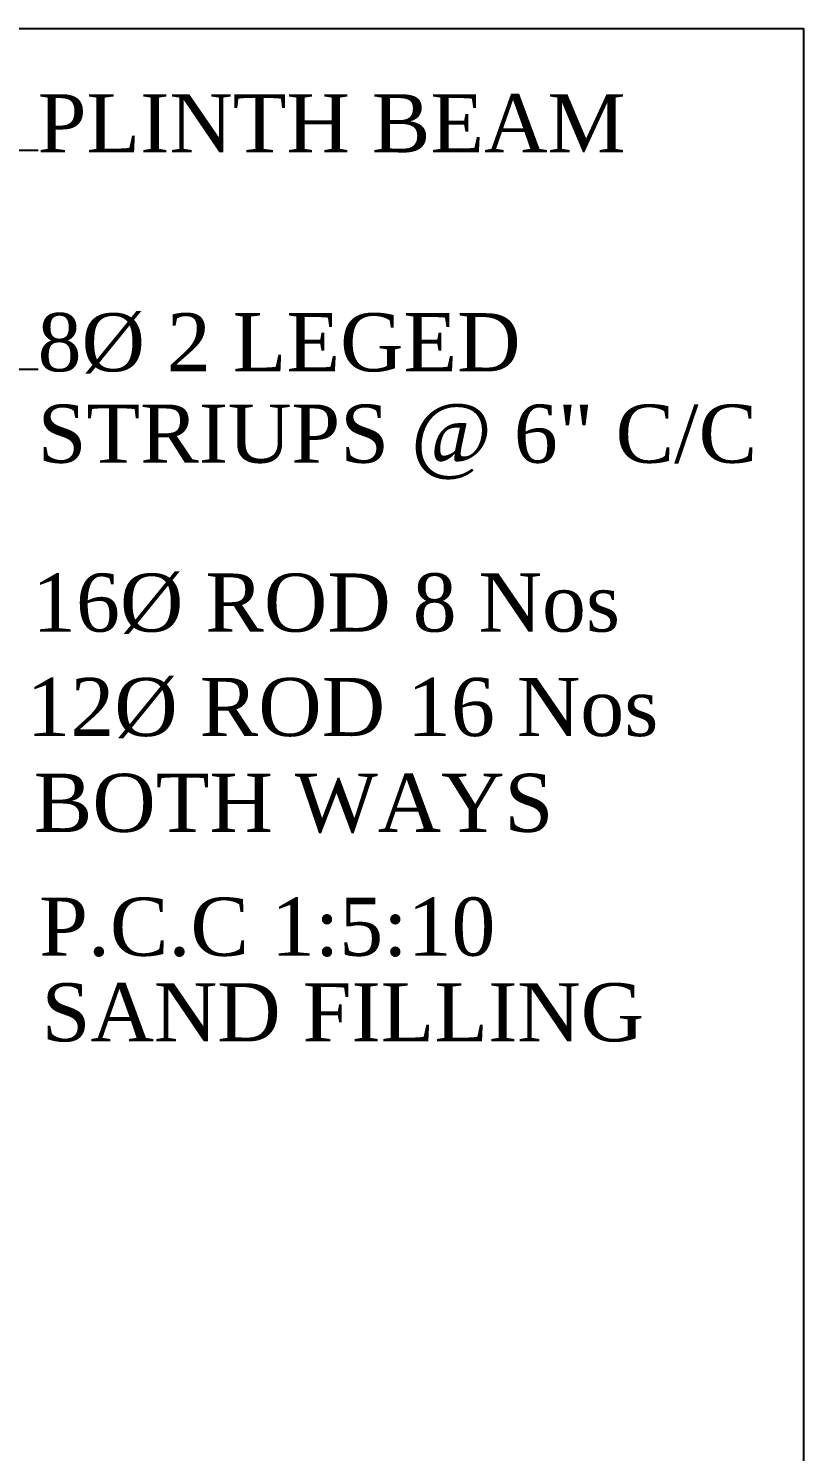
# Model space of a CAD drawing. Header units: metres. Extents: x 33037 to 86814, y -4407 to 25.
# Drawn here: x 86677.77 to 86681.91, y -4165.87 to -4158.26 of the extents above; entities that cross this region are included whole.
import ezdxf

# ---------------------------------------------------------------- set-up
doc = ezdxf.new("R2010")
doc.units = ezdxf.units.M
doc.header["$MEASUREMENT"] = 0
doc.styles.add('PRS', font='pala.ttf')

msp = doc.modelspace()

# ---------------------------------------------------------------- linework, layer by layer
for p, q in [((86671.42663, -4158.26112), (86681.91307, -4158.26112)), ((86681.91307, -4158.26112), (86681.91307, -4173.48339))]:
    msp.add_line(p, q)
for points in [[(86675.54061, -4159.77542), (86675.54061, -4158.91139), (86677.82123, -4158.91139)], [(86675.54061, -4160.94652), (86675.54061, -4160.08249), (86677.82123, -4160.08249)]]:
    msp.add_lwpolyline(points)

# ---------------------------------------------------------------- texts
at = {"style": 'PRS'}
for s, height, p in [('PLINTH BEAM', 0.3109235, (86677.81762, -4158.92357)), ('8%%C 2 LEGED ', 0.3109235, (86677.81762, -4160.09467)), ('STRIUPS @ 6" C/C', 0.3109235, (86677.81762, -4160.58355)), ('16%%c ROD 8 Nos', 0.3109235, (86677.78808, -4161.48699)), ('12%%C ROD 16 Nos ', 0.3109235, (86677.758, -4162.04532)), ('BOTH WAYS', 0.310923, (86677.79691, -4162.55786)), ('P.C.C 1:5:10', 0.3109235, (86677.82545, -4163.22037)), ('SAND FILLING', 0.3109235, (86677.8387, -4163.67818))]:
    msp.add_text(s, height=height, dxfattribs=at).set_placement(p)

doc.saveas('drawing.dxf')
